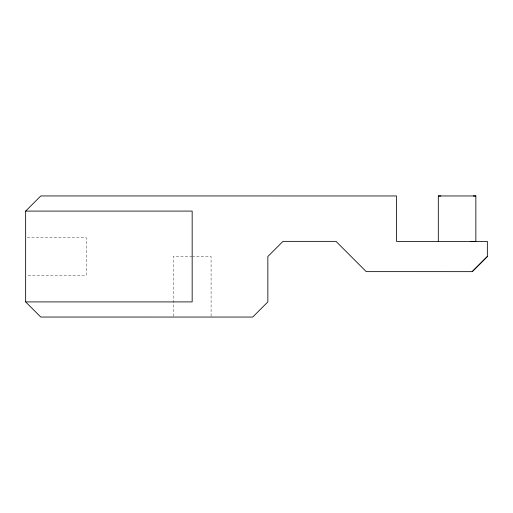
<?xml version="1.0" encoding="UTF-8"?>
<svg xmlns="http://www.w3.org/2000/svg" width="513" height="513" viewBox="0 0 513 513"><rect width="100%" height="100%" fill="white"/><g stroke="black" fill="none" stroke-linecap="round" stroke-linejoin="round"><path stroke-width="0.38" stroke-dasharray="2.56 1.92" d="M173.24 316.252L173.24 256.5L192.163 256.5M211.087 316.258L211.087 256.5L192.862 256.5M27.247 237.577L86.203 237.57L86.203 275.423L27.247 275.423"/><path stroke-width="0.77" d="M25.65 301.907L25.65 211.087L40.79 195.947L396.523 195.96L396.523 241.405L487.35 241.405L487.35 256.513L472.21 271.653L366.25 271.64L335.977 241.36L282.99 241.366L267.857 256.5L267.85 301.913L252.717 317.053L40.79 317.047L25.65 301.907L192.163 301.907L192.163 211.087L25.65 211.087M438.307 241.379L438.307 195.966L475.846 195.966L475.846 241.379L470.35 241.379M472.21 271.64L487.35 256.5M438.307 195.966L440.821 195.966M473.332 195.966L475.846 195.966"/></g></svg>
